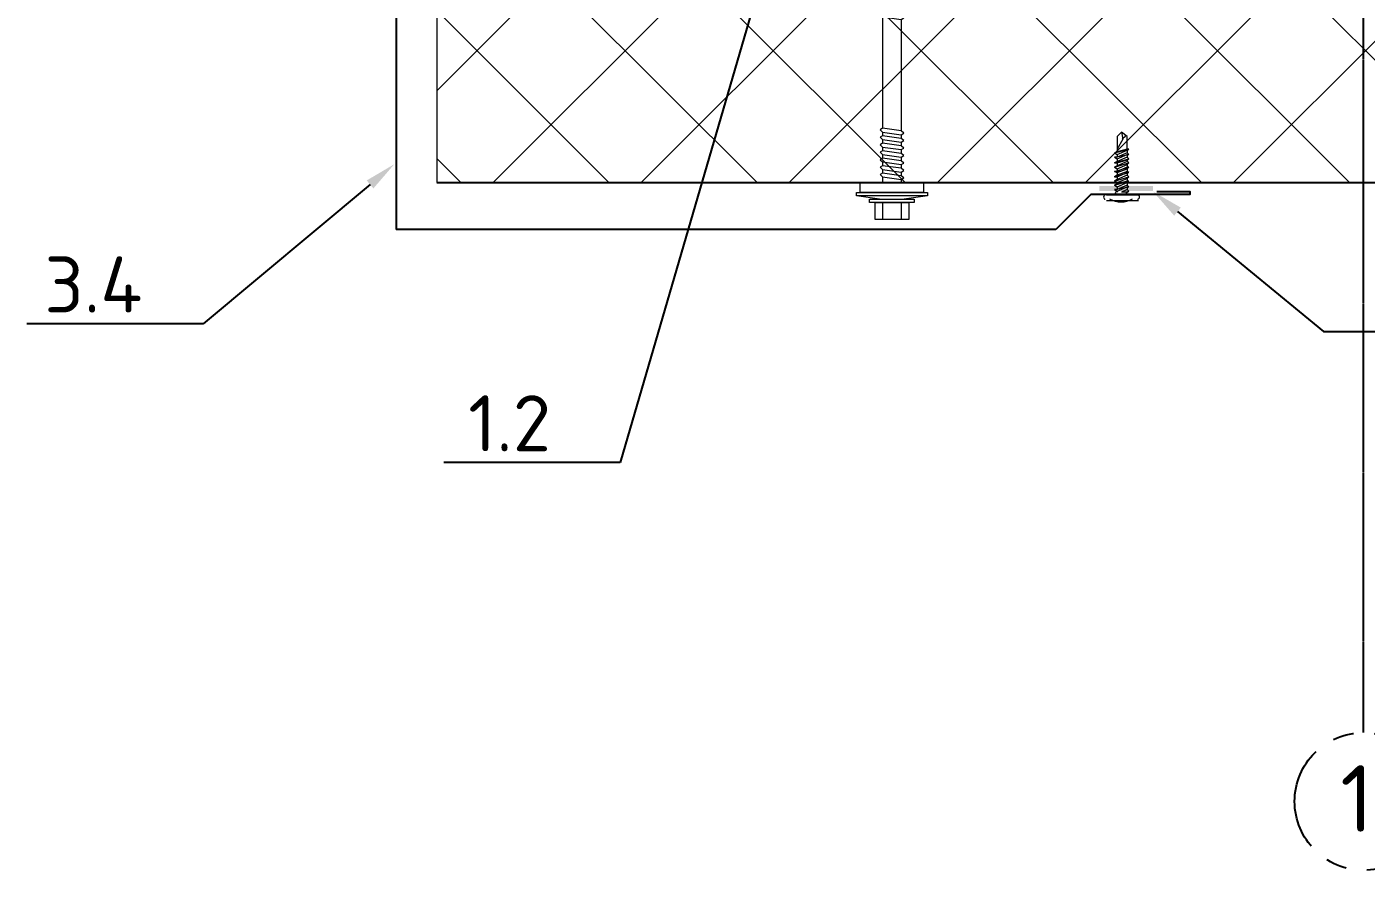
# Model space of a CAD drawing. Header units: millimetres. Extents: x -3689 to 2883575, y -702957 to -604547.
# Drawn here: x 2870176.2 to 2870582.2, y -666405.7 to -666150 of the extents above; entities that cross this region are included whole.
import ezdxf
from ezdxf import colors
from ezdxf.entities.mleader import LeaderData, LeaderLine
from ezdxf.math import Vec2, Vec3

# ---------------------------------------------------------------- set-up
doc = ezdxf.new("R2010")
doc.units = ezdxf.units.MM
doc.linetypes.add('CENTER', pattern=[50.800000000000004, 31.75, -6.35, 6.35, -6.35])
for name, color, linetype in [('A-FLOR-IDEN', 14, 'Continuous'), ('S-GRID', 133, 'CENTER'), ('S-METL', 14, 'Continuous'), ('S-WALL-PATT', 181, 'Continuous')]:
    doc.layers.add(name, color=color, linetype=linetype)
doc.styles.add('ЕСКД', font='isocpeur.ttf')

# ---------------------------------------------------------------- blocks, each defined once
blk = doc.blocks.new('*U575')
at = {"color": 0, "lineweight": 0, "ltscale": 10}
for p, q in [((0.9999999999995483, 10.75821146399544), (-1.578047253216045e-13, 3.758211464021094)), ((1.999999999999548, 10.75821146399548), (0.9999999999995483, 10.75821146399544)), ((0.9999999999995483, 10.75821146399544), (1.000000000000452, -10.75821146399535)), ((2.000000000000452, -10.75821146399531), (1.999999999999548, 10.75821146399548)), ((4.999999999999596, 9.625768151993025), (1.999999999999596, 9.625768151992899)), ((1.999999999999596, 9.625768151992899), (2.000000000000404, -9.625768151992732)), ((5.000000000000404, -9.625768151992606), (4.999999999999596, 9.625768151993025)), ((-1.000000000000214, 5.095994904011563), (-6.200000000000213, 5.095994904011344)), ((-6.200000000000213, 5.095994904011344), (-6.199999999999785, -5.095994904011865)), ((-2.853031142658489e-13, 6.794659872000921), (-1.000000000000285, 6.794659872000879)), ((-1.000000000000285, 6.794659872000879), (-0.9999999999997147, -6.794659872000962)), ((-0.9999999999997861, -5.095994904011646), (-1.000000000000214, 5.095994904011563)), ((2.853031142658489e-13, -6.794659872000921), (-2.853031142658489e-13, 6.794659872000921)), ((-1.000000000000119, 2.831108280006405), (-6.200000000000118, 2.831108280006187)), ((5.960699671339194, 2.831108280006697), (4.999999999999881, 2.831108280006657)), ((5.960699671339194, 2.831108280006697), (6.413676996087806, 3.623818598440535)), ((6.75340998968594, -2.831108279977059), (5.960699671339194, 2.831108280006697)), ((6.413676996087806, 3.623818598440535), (7.093142983283565, 2.831108280006745)), ((7.093142983283565, 2.831108280006745), (7.885853301688519, -2.831108279977012)), ((8.225586295286144, 2.831108280006792), (7.093142983283565, 2.831108280006745)), ((8.225586295286144, 2.831108280006792), (7.093142983283565, 2.831108280006745)), ((8.225586295286144, 2.831108280006792), (8.678563620122066, 3.623818598440631)), ((9.018296613720201, -2.831108279976964), (8.225586295286144, 2.831108280006792)), ((8.678563620122066, 3.623818598440631), (9.358029607317826, 2.83110828000684)), ((9.358029607317826, 2.83110828000684), (10.15073992572278, -2.831108279976917)), ((10.49047291932041, 2.831108280006887), (9.358029607317826, 2.83110828000684)), ((10.49047291932041, 2.831108280006887), (9.358029607317826, 2.831108280006839)), ((10.49047291932041, 2.831108280006887), (10.94345024406902, 3.623818598440726)), ((11.28318323772536, -2.831108279976869), (10.49047291932041, 2.831108280006887)), ((10.94345024406902, 3.623818598440726), (11.62291623132298, 2.831108280006935)), ((11.62291623132298, 2.831108280006935), (12.41562654969883, -2.831108279976822)), ((12.75535954329646, 2.831108280006982), (11.62291623126478, 2.831108280006935)), ((12.75535954329646, 2.831108280006983), (11.62291623132298, 2.831108280006935)), ((12.75535954329646, 2.831108280006982), (13.20833686810328, 3.623818598440821)), ((13.54806986170141, -2.831108279976774), (12.75535954329646, 2.831108280006982)), ((13.20833686810328, 3.623818598440821), (13.88780285529904, 2.83110828000703)), ((13.88780285529904, 2.83110828000703), (14.68051317370399, -2.831108279976727)), ((15.02024616730162, 2.831108280007077), (13.88780285529904, 2.83110828000703)), ((15.02024616730162, 2.831108280007078), (13.88780285529904, 2.83110828000703)), ((15.02024616730162, 2.831108280007077), (15.47322349210843, 3.623818598440916)), ((15.81295648570657, -2.831108279976679), (15.02024616730162, 2.831108280007077)), ((15.47322349210843, 3.623818598440916), (16.1526894793042, 2.831108280007125)), ((16.1526894793042, 2.831108280007125), (16.94539979768004, -2.831108279976632)), ((17.28513279133588, 2.831108280007173), (16.1526894793042, 2.831108280007125)), ((17.28513279133588, 2.831108280007173), (16.1526894793042, 2.831108280007126)), ((17.28513279133588, 2.831108280007173), (17.73811011608449, 3.623818598441011)), ((18.07784310968262, -2.831108279976584), (17.28513279133588, 2.831108280007173)), ((17.73811011608449, 3.623818598441011), (18.41757610328025, 2.83110828000722)), ((18.41757610328025, 2.83110828000722), (19.2102864216852, -2.831108279976537)), ((19.55001941528283, 2.831108280007268), (18.41757610328025, 2.83110828000722)), ((19.55001941528283, 2.831108280007268), (18.41757610328025, 2.831108280007221)), ((19.55001941528283, 2.831108280007268), (20.00299674011875, 3.623818598441106)), ((20.34272973371688, -2.831108279976489), (19.55001941528283, 2.831108280007268)), ((20.00299674011875, 3.623818598441106), (20.68246272731451, 2.831108280007316)), ((20.68246272731451, 2.831108280007316), (21.47517304571946, -2.831108279976441)), ((21.81490603931709, 2.831108280007363), (20.68246272731451, 2.831108280007316)), ((54.50058852800316, 2.831108280007788), (20.68246272731451, 2.831108280007316)), ((54.50058852800316, 2.831108280007788), (54.95356585283909, 3.623818598441626)), ((55.29329884643724, -2.831108279975969), (54.50058852800316, 2.831108280007788)), ((54.95356585283909, 3.623818598441626), (55.63303184003485, 2.831108280007835)), ((55.63303184003485, 2.831108280007835), (56.42574215843982, -2.831108279975922)), ((56.76547515203742, 2.831108280007883), (55.63303184003485, 2.831108280007835)), ((56.76547515209563, 2.831108280007883), (57.21845247684425, 3.623818598441721)), ((57.5581854704424, -2.831108279975874), (56.76547515209563, 2.831108280007883)), ((57.21845247684425, 3.623818598441721), (57.89791846404, 2.83110828000793)), ((57.89791846404, 2.83110828000793), (58.69062878244497, -2.831108279975826)), ((59.03036177604258, 2.831108280007978), (57.89791846404, 2.83110828000793)), ((59.03036177604258, 2.831108280007978), (59.48333910087851, 3.623818598441816)), ((59.82307209447666, -2.831108279975779), (59.03036177604258, 2.831108280007978)), ((59.48333910087851, 3.623818598441816), (60.16280508807426, 2.831108280008025)), ((60.16280508807426, 2.831108280008025), (60.95551540647924, -2.831108279975731)), ((61.29524840007684, 2.831108280008073), (60.16280508807426, 2.831108280008025)), ((61.29524840007684, 2.831108280008073), (61.74822572482546, 3.623818598441911)), ((62.08795871848181, -2.831108279975684), (61.29524840007684, 2.831108280008073)), ((61.74822572482546, 3.623818598441911), (62.42769171207942, 2.83110828000812)), ((62.42769171207942, 2.83110828000812), (63.22040203045529, -2.831108279975636)), ((63.5601350240529, 2.831108280008168), (62.42769171202121, 2.83110828000812)), ((63.5601350240529, 2.831108280008168), (64.01311234885972, 3.623818598442006)), ((64.35284534245787, -2.831108279975589), (63.5601350240529, 2.831108280008168)), ((64.01311234885972, 3.623818598442006), (64.69257833605548, 2.831108280008215)), ((64.69257833605548, 2.831108280008215), (65.48528865446045, -2.831108279975541)), ((65.82502164805805, 2.831108280008263), (64.69257833605548, 2.831108280008215)), ((65.82502164805805, 2.831108280008263), (66.27799897286488, 3.623818598442101)), ((66.61773196646303, -2.831108279975494), (65.82502164805805, 2.831108280008263)), ((66.27799897286488, 3.623818598442101), (66.95746496006063, 2.83110828000831)), ((66.95746496006063, 2.83110828000831), (67.7501752784365, -2.831108279975446)), ((68.08990827209232, 2.831108280008358), (66.95746496006063, 2.83110828000831)), ((68.08990827209232, 2.831108280008358), (68.54288559684093, 3.623818598442196)), ((68.88261859043908, -2.831108279975399), (68.08990827209232, 2.831108280008358)), ((68.54288559684093, 3.623818598442196), (69.22235158403669, 2.831108280008406)), ((69.22235158403669, 2.831108280008406), (70.01506190244166, -2.831108279975351)), ((70.35479489603927, 2.831108280008453), (69.22235158403669, 2.831108280008406)), ((70.35479489603927, 2.831108280008453), (70.8077722208752, 3.623818598442291)), ((71.14750521447334, -2.831108279975303), (70.35479489603927, 2.831108280008453)), ((70.8077722208752, 3.623818598442291), (71.48723820807095, 2.831108280008501)), ((71.48723820807095, 2.831108280008501), (72.27994852647592, -2.831108279975256)), ((72.61968152007353, 2.831108280008548), (71.48723820807095, 2.831108280008501)), ((72.61968152007353, 2.831108280008548), (73.07265884482214, 3.623818598442387)), ((73.41239183842029, -2.831108279975208), (72.61968152007353, 2.831108280008548)), ((73.07265884482214, 3.623818598442387), (73.7521248320179, 2.831108280008596)), ((73.7521248320179, 2.831108280008596), (74.54483515045195, -2.831108279975161)), ((74.88456814404958, 2.831108280008643), (73.7521248320179, 2.831108280008596)), ((74.88456814404961, 2.831108280008642), (75.33754546879823, 3.623818598442481)), ((75.67727846239634, -2.831108279975114), (74.88456814404961, 2.831108280008642)), ((75.33754546879823, 3.623818598442481), (76.01701145599398, 2.83110828000869)), ((76.01701145599398, 2.83110828000869), (76.80972177439892, -2.831108279975067)), ((77.14945476799656, 2.831108280008737), (76.01701145599398, 2.83110828000869)), ((77.14945476799656, 2.831108280008737), (77.60243209283249, 3.623818598442576)), ((77.9421650864306, -2.831108279975019), (77.14945476799656, 2.831108280008737)), ((77.60243209283249, 3.623818598442576), (78.28189808002824, 2.831108280008785)), ((78.28189808002824, 2.831108280008785), (79.07460839843318, -2.831108279974972)), ((79.41434139203082, 2.831108280008833), (78.28189808002824, 2.831108280008785)), ((79.41434139203082, 2.831108280008833), (79.86731871677944, 3.623818598442671)), ((80.20705171043576, -2.831108279974924), (79.41434139203082, 2.831108280008833)), ((79.86731871677944, 3.623818598442671), (80.5467847040334, 2.83110828000888)), ((80.5467847040334, 2.83110828000888), (81.33949502240924, -2.831108279974877)), ((81.67922801600687, 2.831108280008928), (80.54678470397519, 2.83110828000888)), ((81.67922801600687, 2.831108280008928), (82.1322053408137, 3.623818598442766)), ((82.47193833441182, -2.831108279974829), (81.67922801600687, 2.831108280008928)), ((82.1322053408137, 3.623818598442766), (82.81167132800945, 2.831108280008975)), ((82.81167132800945, 2.831108280008975), (83.6043816464144, -2.831108279974782)), ((83.94411464001203, 2.831108280009023), (82.81167132800945, 2.831108280008975)), ((83.94411464001203, 2.831108280009023), (84.39709196481886, 3.623818598442861)), ((84.73682495841697, -2.831108279974734), (83.94411464001203, 2.831108280009023)), ((84.39709196481886, 3.623818598442861), (85.07655795201461, 2.831108280009071)), ((85.07655795201461, 2.831108280009071), (85.86926827039045, -2.831108279974686)), ((86.2090012640463, 2.831108280009118), (85.07655795201461, 2.831108280009071)), ((86.2090012640463, 2.831108280009118), (86.66197858879491, 3.623818598442957)), ((87.00171158239303, -2.831108279974639), (86.2090012640463, 2.831108280009118)), ((86.66197858879491, 3.623818598442957), (87.34144457599066, 2.831108280009166)), ((87.34144457599066, 2.831108280009166), (88.1341548943956, -2.831108279974591)), ((88.47388788799324, 2.831108280009213), (87.34144457599066, 2.831108280009166)), ((88.47388788799324, 2.831108280009213), (88.92686521282917, 3.623818598443052)), ((89.26659820642729, -2.831108279974544), (88.47388788799324, 2.831108280009213)), ((88.92686521282917, 3.623818598443052), (89.60633120002493, 2.831108280009261)), ((89.60633120002493, 2.831108280009261), (90.39904151842987, -2.831108279974496)), ((90.7387745120275, 2.831108280009308), (89.60633120002493, 2.831108280009261)), ((90.7387745120275, 2.831108280009308), (91.19175183677612, 3.623818598443147)), ((91.53148483037424, -2.831108279974448), (90.7387745120275, 2.831108280009308)), ((91.19175183677612, 3.623818598443147), (91.87121782397188, 2.831108280009356)), ((91.87121782397188, 2.831108280009356), (92.66392814240592, -2.831108279974401)), ((93.00366113600356, 2.831108280009403), (91.87121782397188, 2.831108280009356)), ((93.00366113600356, 2.831108280009403), (93.45663846081038, 3.623818598443242)), ((93.7963714544085, -2.831108279974353), (93.00366113600356, 2.831108280009403)), ((93.45663846081038, 3.623818598443242), (94.13610444800614, 2.831108280009451)), ((94.13610444800614, 2.831108280009451), (94.92881476641108, -2.831108279974306)), ((95.26854776000872, 2.831108280009498), (94.13610444800614, 2.831108280009451)), ((95.26854776000872, 2.831108280009498), (95.72152508484464, 3.623818598443337)), ((96.06125807844276, -2.831108279974258), (95.26854776000872, 2.831108280009498)), ((95.72152508484464, 3.623818598443337), (96.4009910720404, 2.831108280009546)), ((96.4009910720404, 2.831108280009546), (97.19370139038713, -2.831108279974211)), ((97.53343438398477, 2.831108280009593), (96.4009910720404, 2.831108280009546)), ((97.53343438404298, 2.831108280009593), (97.9864117087916, 3.623818598443432)), ((98.32614470238971, -2.831108279974163), (97.53343438404298, 2.831108280009593)), ((97.9864117087916, 3.623818598443432), (98.66587769598735, 2.831108280009641)), ((98.66587769598735, 2.831108280009641), (99.4585880144214, -2.831108279974116)), ((99.79832100801903, 2.831108280009689), (98.66587769598735, 2.831108280009641)), ((99.79832100801903, 2.831108280009689), (100.2512983328259, 3.623818598443527)), ((100.591031326424, -2.831108279974068), (99.79832100801903, 2.831108280009689)), ((100.2512983328259, 3.623818598443527), (100.9307643200216, 2.831108280009736)), ((100.9307643200216, 2.831108280009736), (101.7234746384266, -2.83110827997402)), ((102.0632076320242, 2.831108280009784), (100.9307643200216, 2.831108280009736)), ((102.0632076320242, 2.831108280009784), (102.5161849568019, 3.623818598443622)), ((102.8559179504, -2.831108279973973), (102.0632076320242, 2.831108280009784)), ((102.5161849568019, 3.623818598443622), (103.1956509439977, 2.831108280009831)), ((103.1956509439977, 2.831108280009831), (103.9883612624026, -2.831108279973925)), ((104.3280942560002, 2.831108280009879), (103.1956509439977, 2.831108280009831)), ((104.3280942560002, 2.831108280009879), (104.7810715808071, 3.623818598443717)), ((105.1208045744052, -2.831108279973878), (104.3280942560002, 2.831108280009879)), ((104.7810715808071, 3.623818598443717), (105.4605375680028, 2.831108280009926)), ((105.4605375680028, 2.831108280009926), (106.2532478864078, -2.83110827997383)), ((106.5929808800054, 2.831108280009974), (105.4605375680028, 2.831108280009926)), ((106.5929808800054, 2.831108280009974), (107.0459582048413, 3.623818598443812)), ((107.3856911984394, -2.831108279973783), (106.5929808800054, 2.831108280009974)), ((107.0459582048413, 3.623818598443812), (107.7254241920371, 2.831108280010021)), ((107.7254241920371, 2.831108280010021), (108.518134510442, -2.831108279973735)), ((108.8578675040397, 2.831108280010069), (107.7254241920371, 2.831108280010021)), ((108.8578675040397, 2.831108280010069), (109.3108448287883, 3.623818598443907)), ((109.6505778223864, -2.831108279973688), (108.8578675040397, 2.831108280010069)), ((109.3108448287883, 3.623818598443907), (109.990310815984, 2.831108280010116)), ((109.990310815984, 2.831108280010116), (110.7830211344181, -2.83110827997364)), ((111.1227541280157, 2.831108280010164), (109.990310815984, 2.831108280010116)), ((111.1227541280157, 2.831108280010164), (111.5757314528225, 3.623818598444002)), ((111.9154644464207, -2.831108279973593), (111.1227541280157, 2.831108280010164)), ((111.5757314528225, 3.623818598444002), (112.2551974400183, 2.831108280010211)), ((112.2551974400183, 2.831108280010211), (113.0479077584232, -2.831108279973545)), ((113.3876407520209, 2.831108280010259), (112.2551974400183, 2.831108280010211)), ((113.3876407520209, 2.831108280010259), (113.8406180767986, 3.623818598444097)), ((114.1803510703967, -2.831108279973498), (113.3876407520209, 2.831108280010259)), ((113.8406180767986, 3.623818598444097), (114.5200840639943, 2.831108280010307)), ((114.5200840639943, 2.831108280010307), (115.3127943823993, -2.83110827997345)), ((115.6525273759969, 2.831108280010354), (114.5200840639943, 2.831108280010307)), ((115.6525273759969, 2.831108280010354), (116.1055047008037, 3.623818598444192)), ((116.4452376944019, -2.831108279973402), (115.6525273759969, 2.831108280010354)), ((116.1055047008037, 3.623818598444192), (116.7849706879995, 2.831108280010402)), ((116.7849706879995, 2.831108280010402), (117.5776810064336, -2.831108279973355)), ((117.9174140000312, 2.831108280010449), (116.7849706879995, 2.831108280010402)), ((117.9174140000312, 2.831108280010449), (118.370391324838, 3.623818598444288)), ((118.7101243184361, -2.831108279973307), (117.9174140000312, 2.831108280010449)), ((118.370391324838, 3.623818598444288), (119.0498573120338, 2.831108280010497)), ((119.0498573120338, 2.831108280010497), (119.8425676303805, -2.83110827997326)), ((120.1823006239781, 2.831108280010544), (119.0498573120338, 2.831108280010497)), ((120.1823006240363, 2.831108280010544), (120.6352779488141, 3.623818598444383)), ((120.9750109424122, -2.831108279973212), (120.1823006240363, 2.831108280010544)), ((120.6352779488141, 3.623818598444383), (121.3147439360098, 2.831108280010592)), ((121.3147439360098, 2.831108280010592), (122.1074542544148, -2.831108279973165)), ((122.4471872480124, 2.83110828001064), (121.3147439360098, 2.831108280010592)), ((122.4471872480124, 2.83110828001064), (122.9001645728192, 3.623818598444478)), ((123.2398975664173, -2.831108279973117), (122.4471872480124, 2.83110828001064)), ((122.9001645728192, 3.623818598444478), (123.579630560015, 2.831108280010687)), ((123.5796305600149, 2.831108280010687), (137.1689503039877, 2.831108280011258)), ((123.579630560015, 2.831108280010687), (124.3723408784199, -2.83110827997307)), ((131.733222406422, -0.6794659872056961), (137.6219276287947, 1.132443311992857)), ((137.168891720008, 2.831108280011258), (140, 1.252163460215004e-11)), ((140, 1.252163460215004e-11), (137.1688917200664, -2.831108279972532)), ((137.6219276287947, 1.132443311992857), (137.310505717999, 2.689552866000027)), ((-0.9999999999998811, -2.831108279977385), (-6.19999999999988, -2.831108279977603)), ((1.578047253205254e-13, -3.758211463995394), (1.000000000000452, -10.75821146399535)), ((6.75340998968594, -2.831108279977058), (5.000000000000119, -2.831108279977132)), ((7.432875976881695, -3.510574267172757), (6.75340998968594, -2.831108279977059)), ((7.885853301688519, -2.831108279977012), (7.432875976881695, -3.510574267172757)), ((9.018296613720201, -2.831108279976964), (7.885853301688519, -2.831108279977012)), ((9.018296613720201, -2.831108279976963), (7.885853301688519, -2.831108279977011)), ((9.697762600915956, -3.510574267172662), (9.018296613720201, -2.831108279976964)), ((10.15073992572278, -2.831108279976917), (9.697762600915956, -3.510574267172662)), ((11.28318323766715, -2.831108279976869), (10.15073992572278, -2.831108279976917)), ((11.28318323772536, -2.831108279976868), (10.15073992572278, -2.831108279976916)), ((11.96264922492111, -3.510574267172567), (11.28318323772536, -2.831108279976869)), ((12.41562654969883, -2.831108279976822), (11.96264922492111, -3.510574267172567)), ((13.54806986170141, -2.831108279976774), (12.41562654969883, -2.831108279976822)), ((13.54806986170141, -2.831108279976773), (12.41562654969883, -2.83110827997682)), ((14.22753584889717, -3.510574267172472), (13.54806986170141, -2.831108279976774)), ((14.68051317370399, -2.831108279976727), (14.22753584889717, -3.510574267172472)), ((15.81295648570657, -2.831108279976679), (14.68051317370399, -2.831108279976727)), ((15.81295648570657, -2.831108279976678), (14.68051317370399, -2.831108279976725)), ((16.49242247290232, -3.510574267172377), (15.81295648570657, -2.831108279976679)), ((16.94539979768004, -2.831108279976632), (16.49242247290232, -3.510574267172377)), ((18.07784310968262, -2.831108279976584), (16.94539979768004, -2.831108279976632)), ((18.07784310968262, -2.831108279976584), (16.94539979768004, -2.831108279976631)), ((18.75730909687838, -3.510574267172282), (18.07784310968262, -2.831108279976584)), ((19.2102864216852, -2.831108279976537), (18.75730909687838, -3.510574267172282)), ((20.34272973371688, -2.831108279976489), (19.2102864216852, -2.831108279976537)), ((20.34272973371688, -2.831108279976489), (19.2102864216852, -2.831108279976536)), ((21.02219572091264, -3.510574267172187), (20.34272973371688, -2.831108279976489)), ((21.47517304571946, -2.831108279976441), (21.02219572091264, -3.510574267172187)), ((55.29329884643724, -2.83110827997597), (21.47517304571946, -2.831108279976441)), ((55.97276483363299, -3.510574267171667), (55.29329884643724, -2.831108279975969)), ((56.42574215843982, -2.831108279975922), (55.97276483363299, -3.510574267171667)), ((57.55818547038419, -2.831108279975874), (56.42574215843982, -2.831108279975922)), ((58.23765145763815, -3.510574267171572), (57.5581854704424, -2.831108279975874)), ((58.69062878244497, -2.831108279975826), (58.23765145763815, -3.510574267171572)), ((59.82307209447666, -2.831108279975779), (58.69062878244497, -2.831108279975826)), ((60.50253808167241, -3.510574267171477), (59.82307209447666, -2.831108279975779)), ((60.95551540647924, -2.831108279975731), (60.50253808167241, -3.510574267171477)), ((62.08795871842361, -2.831108279975684), (60.95551540647924, -2.831108279975731)), ((62.76742470567757, -3.510574267171382), (62.08795871848181, -2.831108279975684)), ((63.22040203045529, -2.831108279975636), (62.76742470567757, -3.510574267171382)), ((64.35284534245787, -2.831108279975589), (63.22040203045529, -2.831108279975636)), ((65.03231132965362, -3.510574267171287), (64.35284534245787, -2.831108279975589)), ((65.48528865446045, -2.831108279975541), (65.03231132965362, -3.510574267171287)), ((66.61773196646303, -2.831108279975494), (65.48528865446045, -2.831108279975541)), ((67.29719795365878, -3.510574267171191), (66.61773196646303, -2.831108279975494)), ((67.7501752784365, -2.831108279975446), (67.29719795365878, -3.510574267171191)), ((68.88261859043908, -2.831108279975399), (67.7501752784365, -2.831108279975446)), ((69.56208457763483, -3.510574267171096), (68.88261859043908, -2.831108279975399)), ((70.01506190244166, -2.831108279975351), (69.56208457763483, -3.510574267171096)), ((71.14750521447334, -2.831108279975303), (70.01506190244166, -2.831108279975351)), ((71.8269712016691, -3.510574267171001), (71.14750521447334, -2.831108279975303)), ((72.27994852647592, -2.831108279975256), (71.8269712016691, -3.510574267171001)), ((73.41239183842029, -2.831108279975208), (72.27994852647592, -2.831108279975256)), ((74.09185782567425, -3.510574267170906), (73.41239183842029, -2.831108279975208)), ((74.54483515045195, -2.831108279975161), (74.09185782567425, -3.510574267170906)), ((75.67727846239632, -2.831108279975113), (74.54483515045195, -2.831108279975161)), ((76.3567444495921, -3.510574267170812), (75.67727846239634, -2.831108279975114)), ((76.80972177439892, -2.831108279975067), (76.3567444495921, -3.510574267170812)), ((77.9421650864306, -2.831108279975019), (76.80972177439892, -2.831108279975067)), ((78.62163107362636, -3.510574267170717), (77.9421650864306, -2.831108279975019)), ((79.07460839843318, -2.831108279974972), (78.62163107362636, -3.510574267170717)), ((80.20705171037756, -2.831108279974924), (79.07460839843318, -2.831108279974972)), ((80.88651769763152, -3.510574267170622), (80.20705171043576, -2.831108279974924)), ((81.33949502240924, -2.831108279974877), (80.88651769763152, -3.510574267170622)), ((82.47193833441182, -2.831108279974829), (81.33949502240924, -2.831108279974877)), ((83.15140432160757, -3.510574267170527), (82.47193833441182, -2.831108279974829)), ((83.6043816464144, -2.831108279974782), (83.15140432160757, -3.510574267170527)), ((84.73682495841697, -2.831108279974734), (83.6043816464144, -2.831108279974782)), ((85.41629094561273, -3.510574267170432), (84.73682495841697, -2.831108279974734)), ((85.86926827039045, -2.831108279974686), (85.41629094561273, -3.510574267170432)), ((87.00171158239303, -2.831108279974639), (85.86926827039045, -2.831108279974686)), ((87.68117756958878, -3.510574267170337), (87.00171158239303, -2.831108279974639)), ((88.1341548943956, -2.831108279974591), (87.68117756958878, -3.510574267170337)), ((89.26659820642729, -2.831108279974544), (88.1341548943956, -2.831108279974591)), ((89.94606419362304, -3.510574267170242), (89.26659820642729, -2.831108279974544)), ((90.39904151842987, -2.831108279974496), (89.94606419362304, -3.510574267170242)), ((91.53148483037424, -2.831108279974448), (90.39904151842987, -2.831108279974496)), ((92.2109508176282, -3.510574267170147), (91.53148483037424, -2.831108279974448)), ((92.66392814240592, -2.831108279974401), (92.2109508176282, -3.510574267170147)), ((93.7963714544085, -2.831108279974353), (92.66392814240592, -2.831108279974401)), ((94.47583744160426, -3.510574267170051), (93.7963714544085, -2.831108279974353)), ((94.92881476641108, -2.831108279974306), (94.47583744160426, -3.510574267170051)), ((96.06125807844276, -2.831108279974258), (94.92881476641108, -2.831108279974306)), ((96.74072406563852, -3.510574267169956), (96.06125807844276, -2.831108279974258)), ((97.19370139038713, -2.831108279974211), (96.74072406563852, -3.510574267169956)), ((98.32614470238971, -2.831108279974163), (97.19370139038713, -2.831108279974211)), ((99.00561068958547, -3.510574267169861), (98.32614470238971, -2.831108279974163)), ((99.4585880144214, -2.831108279974116), (99.00561068958547, -3.510574267169861)), ((100.591031326424, -2.831108279974068), (99.4585880144214, -2.831108279974116)), ((101.2704973136197, -3.510574267169766), (100.591031326424, -2.831108279974068)), ((101.7234746384266, -2.83110827997402), (101.2704973136197, -3.510574267169766)), ((102.8559179504, -2.831108279973973), (101.7234746384266, -2.83110827997402)), ((103.5353839376249, -3.510574267169671), (102.8559179504, -2.831108279973973)), ((103.9883612624026, -2.831108279973925), (103.5353839376249, -3.510574267169671)), ((105.1208045744052, -2.831108279973878), (103.9883612624026, -2.831108279973925)), ((105.8002705616009, -3.510574267169576), (105.1208045744052, -2.831108279973878)), ((106.2532478864078, -2.83110827997383), (105.8002705616009, -3.510574267169576)), ((107.3856911984394, -2.831108279973783), (106.2532478864078, -2.83110827997383)), ((108.0651571856352, -3.510574267169481), (107.3856911984394, -2.831108279973783)), ((108.518134510442, -2.831108279973735), (108.0651571856352, -3.510574267169481)), ((109.6505778223864, -2.831108279973688), (108.5181345103838, -2.831108279973735)), ((110.3300438095822, -3.510574267169386), (109.6505778223864, -2.831108279973688)), ((110.7830211344181, -2.83110827997364), (110.3300438095822, -3.510574267169386)), ((111.9154644464207, -2.831108279973593), (110.7830211344181, -2.83110827997364)), ((112.5949304336164, -3.51057426716929), (111.9154644464207, -2.831108279973593)), ((113.0479077584232, -2.831108279973545), (112.5949304336164, -3.51057426716929)), ((114.1803510703967, -2.831108279973498), (113.0479077584232, -2.831108279973545)), ((114.8598170576507, -3.510574267169195), (114.1803510703967, -2.831108279973498)), ((115.3127943823993, -2.83110827997345), (114.8598170576507, -3.510574267169195)), ((116.4452376944019, -2.831108279973402), (115.3127943823993, -2.83110827997345)), ((117.1247036815976, -3.5105742671691), (116.4452376944019, -2.831108279973402)), ((117.5776810064336, -2.831108279973355), (117.1247036815976, -3.5105742671691)), ((118.7101243184361, -2.831108279973307), (117.5776810064336, -2.831108279973355)), ((119.3895903056319, -3.510574267169005), (118.7101243184361, -2.831108279973307)), ((119.8425676303805, -2.83110827997326), (119.3895903056319, -3.510574267169005)), ((120.9750109424122, -2.831108279973212), (119.8425676303805, -2.83110827997326)), ((121.6544769296079, -3.51057426716891), (120.9750109424122, -2.831108279973212)), ((122.1074542544148, -2.831108279973165), (121.6544769296079, -3.51057426716891)), ((123.2398975664173, -2.831108279973117), (122.1074542544148, -2.831108279973165)), ((123.9193635536131, -3.510574267168815), (123.2398975664173, -2.831108279973117)), ((124.3723408784199, -2.83110827997307), (123.9193635536131, -3.510574267168815)), ((137.1689503040461, -2.831108279972532), (124.3723408784199, -2.83110827997307)), ((130.3742904320306, -2.264886624015184), (131.733222406422, -0.6794659872056961)), ((133.2053987120226, -2.831108279972699), (130.3742904320306, -2.264886624015184)), ((-6.199999999999785, -5.095994904011865), (-0.9999999999997861, -5.095994904011646)), ((-0.9999999999997147, -6.794659872000962), (2.853031142658489e-13, -6.794659872000921)), ((1.000000000000452, -10.75821146399535), (2.000000000000452, -10.75821146399531)), ((2.000000000000404, -9.625768151992732), (5.000000000000404, -9.625768151992606))]:
    blk.add_line(p, q, dxfattribs=at)
blk = doc.blocks.new('*U701')
for p in [(0, 200), (-200, 0)]:
    blk.add_line(p, (0, 0))
for points in [[(-11.60660171776544, 230.6066017178237), (-11.60660171776544, 240.6066017178237), (-10.60660171776544, 240.6066017178237), (-10.60660171776544, 210.6066017178237), (0, 200)], [(-230.6066017178237, 11.60660171779455), (-240.6066017178237, 11.60660171779455), (-240.6066017178237, 10.60660171779455), (-210.6066017178237, 10.60660171779455), (-200, 0)]]:
    blk.add_lwpolyline(points)

msp = doc.modelspace()

# ---------------------------------------------------------------- hatches: boundary and pattern name
at = {"lineweight": 0}
h = msp.add_hatch(dxfattribs=at)
h.set_pattern_fill('ANSI37', color=181, scale=10, angle=89.99999999999997, style=0)
h.set_pattern_definition([(134.9999999999999, (2871300.423298533, -666157.2262723127), (-22.4506403026729, -22.45064030267286), []), (225, (2871300.423298533, -666157.2262723127), (22.45064030267286, -22.4506403026729), [])])
edge = h.paths.add_edge_path()
edge.add_line((2870300.423298533, -666197.2262723127), (2870831.680241141, -666197.2262723127))
edge.add_line((2870831.680241141, -666195.0782184814), (2870831.680241141, -666097.2262723127))
edge.add_line((2870831.680241141, -666097.2262723127), (2870300.423298533, -666097.2262723127))
edge.add_line((2870300.423298533, -666097.2262723127), (2870300.423298533, -666195.5727541357))
at = {"layer": 'S-WALL-PATT', "lineweight": 0, "ltscale": 10}
h = msp.add_hatch(color=256, dxfattribs=at)
h.dxf.hatch_style = 1
h.paths.add_polyline_path([(2870517.557297835, -666199.7376200635), (2870517.557297835, -666198.2259723205), (2870501.326934972, -666198.2259723205), (2870501.326934972, -666199.7376200635)])
h = msp.add_hatch(color=256, dxfattribs=at)
h.dxf.hatch_style = 1
h.paths.add_polyline_path([(2870501.328921248, -666198.2431996522), (2870501.328921248, -666199.7548473954), (2870517.559284111, -666199.7548473954), (2870517.559284111, -666198.2431996522)])

# ---------------------------------------------------------------- linework, layer by layer
at = {"color": 5, "lineweight": 0}
msp.add_line((2870300.423298533, -666097.2262723127), (2870300.423298533, -666197.2262723127), dxfattribs=at)
at = {"color": 5}
msp.add_line((2870300.423298533, -666197.2262723127), (2870831.680241141, -666197.2262723127), dxfattribs=at)
at = {"color": 7, "linetype": 'Continuous', "lineweight": 20, "true_color": 0x000007}
for points in [[(2870509.715161434, -666187.0384744481), (2870509.715161434, -666183.2328149119), (2870508.060526853, -666181.909107247), (2870506.736819188, -666183.2328149119), (2870506.736819188, -666187.8657917391)], [(2870508.060526853, -666181.909107247), (2870508.391453769, -666184.0601322023), (2870506.736819188, -666187.0384744481)], [(2870505.909501898, -666188.1967186552), (2870510.211551809, -666187.0384744481), (2870510.211551809, -666187.0384744481)], [(2870509.715161434, -666187.3694013647), (2870510.211551809, -666187.0384744481), (2870509.715161434, -666187.0384744481), (2870506.736819188, -666187.8657917391)], [(2870506.736819188, -666187.8657917391), (2870505.909501898, -666188.1967186552), (2870506.736819188, -666188.6931090296), (2870509.715161434, -666187.3694013647), (2870509.715161434, -666188.1967186552)], [(2870505.909501898, -666189.52042632), (2870510.211551809, -666188.6931090296), (2870510.211551809, -666188.6931090296)], [(2870506.736819188, -666188.6931090296), (2870506.736819188, -666189.52042632), (2870505.909501898, -666189.52042632), (2870506.736819188, -666190.0168166944), (2870509.715161434, -666188.6931090296), (2870509.715161434, -666189.52042632)], [(2870505.909501898, -666191.175060901), (2870510.211551809, -666190.0168166944), (2870510.211551809, -666190.0168166944)], [(2870506.736819188, -666190.8441339849), (2870505.909501898, -666191.175060901), (2870506.736819188, -666191.175060901), (2870509.715161434, -666190.3477436105)], [(2870505.909501898, -666192.4987685663), (2870510.211551809, -666191.175060901), (2870510.211551809, -666191.175060901)], [(2870509.715161434, -666188.6931090296), (2870510.211551809, -666188.6931090296), (2870509.715161434, -666188.1967186552), (2870506.736819188, -666189.52042632)], [(2870509.715161434, -666190.3477436105), (2870510.211551809, -666190.0168166944), (2870509.715161434, -666189.52042632), (2870506.736819188, -666190.8441339849)], [(2870506.736819188, -666190.0168166944), (2870506.736819188, -666190.8441339849), (2870506.736819188, -666190.8441339849)], [(2870509.715161434, -666191.6714512754), (2870510.211551809, -666191.175060901), (2870509.715161434, -666190.8441339849), (2870506.736819188, -666192.1678416497)], [(2870506.736819188, -666191.175060901), (2870506.736819188, -666192.1678416497), (2870506.736819188, -666192.1678416497)], [(2870509.715161434, -666190.3477436105), (2870509.715161434, -666190.8441339849), (2870509.715161434, -666190.8441339849)], [(2870506.736819188, -666192.1678416497), (2870505.909501898, -666192.4987685663), (2870506.736819188, -666192.9951589407), (2870509.715161434, -666191.6714512754)], [(2870505.909501898, -666193.8224762307), (2870510.211551809, -666192.4987685663), (2870510.211551809, -666192.4987685663)], [(2870506.736819188, -666193.8224762307), (2870505.909501898, -666193.8224762307), (2870506.736819188, -666194.1534031472), (2870509.715161434, -666192.9951589407)], [(2870505.909501898, -666195.4771108121), (2870510.211551809, -666194.1534031472), (2870510.211551809, -666194.1534031472)], [(2870506.736819188, -666194.9807204377), (2870505.909501898, -666195.4771108121), (2870506.736819188, -666195.4771108121), (2870509.715161434, -666194.1534031472)], [(2870509.715161434, -666192.9951589407), (2870510.211551809, -666192.4987685663), (2870509.715161434, -666192.4987685663), (2870506.736819188, -666193.8224762307)], [(2870506.736819188, -666192.9951589407), (2870506.736819188, -666193.8224762307), (2870506.736819188, -666193.8224762307)], [(2870509.715161434, -666194.1534031472), (2870510.211551809, -666194.1534031472), (2870509.715161434, -666193.8224762307), (2870506.736819188, -666194.9807204377)], [(2870506.736819188, -666194.1534031472), (2870506.736819188, -666194.9807204377), (2870506.736819188, -666194.9807204377)], [(2870509.715161434, -666195.9735011865), (2870510.211551809, -666195.4771108121), (2870509.715161434, -666194.9807204377), (2870506.736819188, -666196.3044281026)], [(2870509.715161434, -666191.6714512754), (2870509.715161434, -666192.4987685663), (2870509.715161434, -666192.4987685663)], [(2870509.715161434, -666192.9951589407), (2870509.715161434, -666193.8224762307), (2870509.715161434, -666193.8224762307)], [(2870509.715161434, -666194.1534031472), (2870509.715161434, -666194.9807204377), (2870509.715161434, -666194.9807204377)], [(2870502.931159652, -666197.131745393), (2870503.427550026, -666197.131745393), (2870503.427550026, -666197.131745393)], [(2870505.909501898, -666196.800818477), (2870510.211551809, -666195.4771108121), (2870510.211551809, -666195.4771108121)], [(2870506.736819188, -666196.3044281026), (2870505.909501898, -666196.800818477), (2870506.736819188, -666197.131745393), (2870509.715161434, -666195.9735011865)], [(2870505.909501898, -666197.9590626835), (2870510.211551809, -666196.800818477), (2870510.211551809, -666196.800818477)], [(2870506.736819188, -666197.6281357674), (2870505.909501898, -666197.9590626835), (2870506.736819188, -666198.4554530579), (2870509.715161434, -666197.131745393)], [(2870505.909501898, -666199.2827703488), (2870510.211551809, -666198.4554530579), (2870510.211551809, -666198.4554530579)], [(2870506.736819188, -666199.2827703488), (2870505.909501898, -666199.2827703488), (2870506.736819188, -666199.7791607232), (2870509.715161434, -666198.4554530579)], [(2870506.736819188, -666195.4771108121), (2870506.736819188, -666196.3044281026), (2870506.736819188, -666196.3044281026)], [(2870509.715161434, -666197.131745393), (2870510.211551809, -666196.800818477), (2870509.715161434, -666196.800818477), (2870506.736819188, -666197.6281357674)], [(2870506.736819188, -666197.131745393), (2870506.736819188, -666197.6281357674), (2870506.736819188, -666197.6281357674)], [(2870509.715161434, -666198.4554530579), (2870510.211551809, -666198.4554530579), (2870509.715161434, -666197.9590626835), (2870506.736819188, -666199.2827703488)], [(2870506.736819188, -666198.4554530579), (2870506.736819188, -666199.2827703488), (2870506.736819188, -666199.2827703488)], [(2870509.715161434, -666200.1100876393), (2870510.211551809, -666199.7791607232), (2870509.715161434, -666199.2827703488), (2870508.060526853, -666200.1100876393)], [(2870509.715161434, -666195.9735011865), (2870509.715161434, -666196.800818477), (2870509.715161434, -666196.800818477)], [(2870509.715161434, -666197.131745393), (2870509.715161434, -666197.9590626835), (2870509.715161434, -666197.9590626835)], [(2870509.715161434, -666198.4554530579), (2870509.715161434, -666199.2827703488), (2870509.715161434, -666199.2827703488)], [(2870503.427550026, -666200.9374049298), (2870513.189894055, -666200.9374049298), (2870513.189894055, -666200.9374049298)], [(2870513.189894055, -666202.757502969), (2870503.427550026, -666202.757502969), (2870503.427550026, -666202.757502969)], [(2870506.736819188, -666199.7791607232), (2870506.736819188, -666200.1100876393), (2870506.736819188, -666200.1100876393)], [(2870509.715161434, -666200.1100876393), (2870508.060526853, -666200.1100876393), (2870508.060526853, -666200.1100876393)], [(2870509.384234518, -666200.1100876393), (2870510.211551809, -666199.7791607232), (2870510.211551809, -666199.7791607232)]]:
    msp.add_lwpolyline(points, dxfattribs=at)
for points in [[(2870508.225990311, -666183.8946687441), (2870508.556917228, -666183.563741828), (2870509.053307602, -666183.3982783702), (2870509.384234518, -666182.9018879958)], [(2870504.420330775, -666202.0956491363), (2870506.57135573, -666203.4193568017), (2870509.21877106, -666203.4193568017), (2870511.369796015, -666202.0956491363)], [(2870505.247648065, -666200.9374049298), (2870505.909501898, -666200.9374049298), (2870506.405892272, -666200.4410145554), (2870506.405892272, -666199.944624181)], [(2870509.384234518, -666199.944624181), (2870509.384234518, -666200.4410145554), (2870509.715161434, -666200.9374049298), (2870510.377015267, -666200.9374049298)]]:
    msp.add_open_spline(points, degree=3, dxfattribs=at)
for points in [[(2870503.09662311, -666200.9374049298), (2870502.765696194, -666200.9374049298), (2870502.600232735, -666201.2683318459), (2870502.600232735, -666201.599258762), (2870502.600232735, -666201.599258762), (2870502.600232735, -666201.9301856785), (2870502.765696194, -666202.2611125946), (2870503.09662311, -666202.2611125946)], [(2870512.858967138, -666202.2611125946), (2870513.189894055, -666202.2611125946), (2870513.520820971, -666201.9301856785), (2870513.520820971, -666201.599258762), (2870513.520820971, -666201.599258762), (2870513.520820971, -666201.2683318459), (2870513.189894055, -666200.9374049298), (2870512.858967138, -666200.9374049298)]]:
    msp.add_open_spline(points, degree=3, knots=[0, 0, 0, 0, 0.125, 0.125, 0.125, 0.125001, 1, 1, 1, 1], dxfattribs=at)
at = {"layer": 'S-GRID', "ltscale": 0.01}
msp.add_line((2870581.371226921, -666364.0171783586), (2870581.371226921, -665702.3228925964), dxfattribs=at)
at = {"layer": 'S-GRID'}
msp.add_circle((2870581.371226921, -666384.881048167), 20.86386980832669, dxfattribs=at)

# ---------------------------------------------------------------- block references
at = {"layer": 'S-METL', "xscale": -1}
msp.add_blockref('*U701', (2870288.140007698, -666211.4705315332), dxfattribs=at)
at = {"layer": 'S-METL', "xscale": -1, "rotation": 270}
msp.add_blockref('*U575', (2870438.405074237, -666202.2262723127), dxfattribs=at)

# ---------------------------------------------------------------- texts
at = {"layer": 'S-GRID', "style": 'ЕСКД'}
msp.add_text('1', height=20.18932363636363, dxfattribs=at).set_placement((2870574.328549046, -666394.092982768))

# ---------------------------------------------------------------- leaders
at = {"layer": 'A-FLOR-IDEN'}
ml = msp.add_multileader_mtext('Standard', dxfattribs=at)
ml.set_content('1.2', color=256, style='ЕСКД')
ml.set_leader_properties()
ml.build(insert=Vec2(0, 0))
ml.multileader.update_dxf_attribs({"text_left_attachment_type": 6, "text_right_attachment_type": 6, "dogleg_length": 20.96987534605703, "arrow_head_size": 9.600000000000001})
ctx = ml.context
ctx.base_point, ctx.char_height, ctx.arrow_head_size, ctx.landing_gap_size, ctx.plane_origin, ctx.plane_x_axis, ctx.plane_y_axis = Vec3(2870312.985793274, -666282.1006799542), 17, 9.600000000000001, 0, Vec3(2870044.14531216, -666311.1837026924), Vec3(1, 2.258681448315656e-12), Vec3(-2.258681448315656e-12, 1)
ctx.left_attachment, ctx.right_attachment, ctx.text_align_type = 6, 6, 2
notes = []
notes.append((ctx, [(1, (1, 1, 0), (2870356.05566862, -666282.1006799542), (-1, -2.258681448315656e-12), 20.96987534605703, [(0, [(2870409.865448934, -666097.2262723127)], 0, [])])]))
ctx.mtext.insert, ctx.mtext.text_direction, ctx.mtext.rotation, ctx.mtext.width, ctx.mtext.alignment, ctx.mtext.flow_direction = Vec3(2870335.085793274, -666261.7006799541), Vec3(1, 2.258882650657248e-12), 2.258882650657248e-12, 77.51149692218215, 3, 5
ml = msp.add_multileader_mtext('Standard', dxfattribs=at)
ml.set_content('3.4', color=256, style='ЕСКД')
ml.set_leader_properties()
ml.build(insert=Vec2(0, 0))
ml.multileader.update_dxf_attribs({"text_left_attachment_type": 6, "text_right_attachment_type": 6, "dogleg_length": 20.96987534605703, "arrow_head_size": 9.600000000000001})
ctx = ml.context
ctx.base_point, ctx.char_height, ctx.arrow_head_size, ctx.landing_gap_size, ctx.plane_origin, ctx.plane_x_axis, ctx.plane_y_axis = Vec3(2870181.464635461, -666240.0158786689), 17, 9.600000000000001, 0, Vec3(2870071.629367035, -666202.5611948441), Vec3(1, -2.258681448315656e-12), Vec3(2.258681448315656e-12, 1)
ctx.left_attachment, ctx.right_attachment = 6, 6
notes.append((ctx, [(1, (1, 1, 0), (2870229.634510807, -666240.015878669), (-1, 2.258681448315655e-12), 20.96987534605703, [(0, [(2870287.575817994, -666191.6183370728)], 0, [])])]))
ctx.mtext.insert, ctx.mtext.text_direction, ctx.mtext.rotation, ctx.mtext.width, ctx.mtext.flow_direction = Vec3(2870181.464635461, -666219.6158786688), Vec3(1, -2.258882650657248e-12), 6.283185307177328, 77.51149692218215, 5
ml = msp.add_multileader_mtext('Standard', dxfattribs=at)
ml.set_content('6', color=256, style='ЕСКД')
ml.set_leader_properties()
ml.build(insert=Vec2(0, 0))
ml.multileader.update_dxf_attribs({"text_left_attachment_type": 6, "text_right_attachment_type": 6, "dogleg_length": 20.96987534605703, "arrow_head_size": 9.600000000000001})
ctx = ml.context
ctx.base_point, ctx.char_height, ctx.arrow_head_size, ctx.landing_gap_size, ctx.plane_origin = Vec3(2870590.229632858, -666242.3793906529), 17, 9.600000000000001, 0, Vec3(2870559.217020794, -666173.0662756284)
ctx.left_attachment, ctx.right_attachment = 6, 6
notes.append((ctx, [(0, (1, 1, 0), (2870569.259757512, -666242.3793906529), (1, 0), 20.96987534605703, [(0, [(2870517.585428325, -666199.9135640793)], 0, [])])]))
ctx.mtext.insert, ctx.mtext.width, ctx.mtext.flow_direction = Vec3(2870590.229632858, -666221.9793906529), 77.51149692218215, 5
for ctx, leaders in notes:
    for number, flags, end, landing, length, lines in leaders:
        leader = LeaderData()
        leader.index, (leader.has_last_leader_line, leader.has_dogleg_vector, leader.attachment_direction) = number, flags
        leader.last_leader_point, leader.dogleg_vector, leader.dogleg_length = Vec3(end), Vec3(landing), length
        for number, points, colour, breaks in lines:
            line = LeaderLine()
            line.index, line.vertices, line.color, line.breaks = number, Vec3.list(points), colors.encode_raw_color(colour), breaks
            leader.lines.append(line)
        ctx.leaders.append(leader)

doc.saveas('drawing.dxf')
